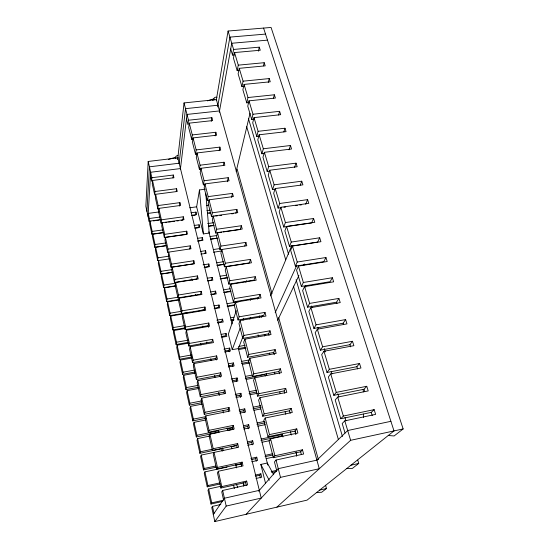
<?xml version="1.0" encoding="UTF-8"?>
<svg xmlns="http://www.w3.org/2000/svg" width="549" height="549" viewBox="0 0 549 549"><rect width="100%" height="100%" fill="white"/><g stroke="black" fill="none" stroke-linecap="round" stroke-linejoin="round"><path stroke-width="0.82" d="M178.288 157.831L148.196 161.454L145.849 206.355L149.163 221.501L150.858 221.268M146.947 211.379L149.417 166.834L179.159 163.211M148.052 216.423L150.639 172.256L180.47 168.57M149.163 221.501L149.349 218.502L148.23 213.396L158.977 211.941M148.196 161.454L151.874 177.711L151.654 181.307L150.433 175.879M160.534 219.6L149.911 221.069L149.726 224.054L151.977 234.341L163.396 232.714M152.498 180.456L152.272 184.032L154.749 195.025L154.996 191.512L152.498 180.456L173.951 177.746L173.299 175.028L151.874 177.711M151.977 234.341L152.183 231.404L149.911 221.069M163.451 232.495L152.752 234.011L152.54 236.928L154.825 247.366L166.326 245.684M154.996 191.512L176.586 188.719L177.245 191.484L155.628 194.298L155.374 197.798L157.899 208.984L159.56 208.757M154.825 247.366L155.051 244.511L152.752 234.011M157.899 208.984L158.174 205.546L155.628 194.298M166.402 245.581L155.635 247.153L155.401 250.001L157.721 260.597L169.408 258.867M158.174 205.546L179.921 202.636L180.594 205.443L158.819 208.38L158.537 211.797L161.104 223.168L162.772 222.935M157.721 260.597L157.975 257.81L155.635 247.153M161.104 223.168L161.406 219.813L158.819 208.38M161.406 219.813L183.311 216.786L183.997 219.648L162.058 222.702L161.749 226.037L164.357 237.6L186.262 234.457L186.763 231.184L164.693 234.334L164.357 237.6M160.665 274.04L160.939 271.33L158.565 260.501L158.304 263.273L160.665 274.04L172.317 272.235M172.455 272.366L161.536 274.054L161.255 276.751L163.65 287.683L175.385 285.823M186.763 231.184L187.463 234.094L165.352 237.264L165.016 240.517L167.671 252.279L190.983 248.786L190.277 245.828L168.035 249.102L167.671 252.279M172.997 177.903L173.299 175.028M177.663 159.615L184.039 102.931L216.388 99.561M163.65 287.683L163.945 285.055L161.536 274.054M175.55 286.084L164.556 287.827L164.254 290.442L166.683 301.559L179.351 299.493M179.104 163.698L185.514 108.654L217.939 105.23M176.25 191.532L176.586 188.719M180.36 169.504L186.996 114.425L219.525 110.925M184.039 102.931L188.492 120.231L187.943 124.678L186.461 118.907M188.492 120.231L211.866 117.678L212.655 120.574L189.247 123.148L188.684 127.588L191.69 139.309L193.365 139.117M166.683 301.559L167.006 299.006L164.556 287.827M171.048 267.226L171.439 264.144L168.708 252.087L168.344 255.251L171.048 267.226L193.282 263.829L193.852 260.734L171.439 264.144M179.475 206.074L179.921 202.636M179.07 299.96L167.623 301.826L167.294 304.359L169.765 315.648L190.174 312.23M193.852 260.734L194.572 263.746L172.125 267.178L171.727 270.245L174.472 282.426L196.878 278.892L197.482 275.9L174.898 279.434L174.472 282.426M191.69 139.309L192.287 134.937L189.247 123.148M192.287 134.937L215.846 132.261L216.649 135.205L193.049 137.916L192.452 142.266L195.513 154.2L197.194 154.001M183.311 216.786L182.838 220.142L181.17 220.375M169.765 315.648L170.115 313.177L167.623 301.826M204.949 307.035L204.276 309.828L181.52 313.637L182.007 310.851L204.949 307.035L205.71 310.212L170.746 316.039L170.389 318.489L172.901 329.956L185.226 327.842M197.482 275.9L198.216 278.961L175.598 282.529L175.165 285.494L177.965 297.894L200.543 294.223L201.181 291.327L178.425 295.005L177.965 297.894M195.513 154.2L196.144 149.925L193.049 137.916M196.144 149.925L219.895 147.111L220.719 150.117L196.926 152.958L196.288 157.213L199.411 169.38L201.106 169.167M172.901 329.956L173.278 327.581L170.746 316.039M199.411 169.38L200.076 165.194L196.926 152.958M185.521 328.487L173.909 330.484L173.532 332.845L176.085 344.504L188.499 342.315M201.181 291.327L201.929 294.449L179.132 298.148L178.672 301.017L181.52 313.637M200.076 165.194L224.026 162.243L224.864 165.304L200.872 168.282L200.193 172.448L203.377 184.841L205.024 184.629M205.408 189.172L199.479 189.947L196.645 206.829L203.391 233.915L209.19 233.078L205.772 193.392M189.741 249.013L190.277 245.828M195.471 215.105L195.979 212.106L190.949 212.792M211.248 121.377L211.866 117.678M216.231 100.337L228.075 31.032L271.076 27.45L403.151 428.941L394.107 435.968L388.267 435.487M203.377 184.841L204.091 180.751L200.872 168.282M217.644 106.904L229.901 37.119L265.517 34.086M176.085 344.504L176.483 342.212L173.909 330.484M204.091 180.751L228.233 177.663L229.084 180.779L204.901 183.901L204.18 187.971L207.419 200.598L209.08 200.378M188.822 343.104L177.135 345.17L176.723 347.442L179.317 359.286L191.821 357.022M219.277 112.284L231.733 43.261L267.48 40.146M194.058 225.488L199.122 224.774L198.587 227.711L196.075 228.068M215.187 135.891L215.846 132.261M234.245 54.921L232.543 55.072L233.586 49.451L228.075 31.032M233.586 49.451L259.293 47.159L260.267 50.24L234.519 52.56L233.469 58.173L237.189 70.677L238.849 70.519M207.419 200.598L208.174 196.611L204.901 183.901M208.174 196.611L232.515 193.372L233.387 196.549L208.997 199.822L208.236 203.789L211.543 216.67L214.055 216.32M197.427 238.348L202.313 237.642L201.758 240.51L197.537 241.128M219.209 150.673L219.895 147.111M179.317 359.286L179.749 357.09L177.135 345.17M185.137 329.661L185.658 326.991L182.735 314.055L182.241 316.814L185.137 329.661L208.071 325.708L208.785 323.025L185.658 326.991M237.189 70.677L238.287 65.146L234.519 52.56M192.184 357.962L180.408 360.096L179.969 362.271L182.604 374.308L195.197 371.968M208.785 323.025L209.56 326.257L186.399 330.251L185.871 332.9L188.822 345.98L211.935 341.876L212.689 339.303L189.378 343.42L188.822 345.98M238.287 65.146L264.213 62.703L265.215 65.853L239.24 68.323L238.129 73.841L241.931 86.605L244.435 86.351M195.245 295.671L195.513 294.388M211.543 216.67L212.339 212.792L208.997 199.822M204.969 253.501L205.552 250.708L200.639 251.442M223.326 165.585L224.026 162.243M212.339 212.792L236.887 209.395L237.772 212.641L213.184 216.059L212.374 219.923L215.743 233.044L221.666 232.193M241.931 86.605L243.083 81.17L239.24 68.323M243.083 81.17L269.243 78.576L270.266 81.787L244.058 84.416L242.891 89.83L246.769 102.869L249.301 102.601M182.604 374.308L183.064 372.208L180.408 360.096M195.142 373.148L183.737 375.269L183.27 377.341L185.946 389.584L198.148 387.258M212.689 339.303L213.479 342.597L190.132 346.742L189.563 349.281L192.569 362.594L215.867 358.339L216.663 355.882L193.166 360.158L192.569 362.594M215.743 233.044L216.587 229.276L213.184 216.059M203.068 264.858L208.84 263.973L208.229 266.697L204.132 267.329M227.313 181.746L228.233 177.663M258.38 51.16L259.293 47.159M246.769 102.869L247.983 97.53L244.058 84.416M216.587 229.276L241.347 225.728L242.246 229.029L217.445 232.611L216.594 236.358L220.025 249.74L246.803 245.746L245.883 242.377L220.918 246.089L220.025 249.74M247.983 97.53L274.376 94.778L275.42 98.058L248.978 100.844L247.75 106.163L251.71 119.476L254.262 119.188M236.173 171.425L250.042 113.266M207.199 278.226L212.182 277.444L211.537 280.093L207.419 280.745M231.554 197.359L232.515 193.372M263.451 65.859L264.213 62.703M251.71 119.476L252.993 114.247L248.978 100.844M185.946 389.584L186.434 387.587L183.737 375.269M252.993 114.247L279.619 111.323L280.683 114.679L254.002 117.63L252.712 122.839L256.76 136.433L259.258 136.145M202.492 327.691L202.897 326.051M198.608 388.5L187.12 390.696L186.626 392.665L189.343 405.114L201.634 402.712M216.663 355.882L217.466 359.238L193.934 363.541L193.33 365.957L196.391 379.524L219.874 375.104L220.712 372.771L197.029 377.204L196.391 379.524M268.248 82.446L269.243 78.576M210.562 291.944L215.579 291.135L214.906 293.701L210.754 294.381M235.878 213.28L236.887 209.395M256.76 136.433L258.105 131.321L254.002 117.63M258.105 131.321L284.979 128.226L286.063 131.65L259.142 134.78L257.783 139.871L261.921 153.775L264.44 153.466M224.397 266.773L225.337 263.239L221.796 249.493L220.89 253.123L224.397 266.773L249.349 262.896L250.516 259.361L225.337 263.239M250.516 259.361L251.456 262.793L226.229 266.711L225.275 270.218L228.851 284.142L254.022 280.093L255.244 276.682L229.846 280.738L228.851 284.142M273.333 98.58L274.376 94.778M189.343 405.114L189.865 403.22L187.12 390.696M206.403 343.599L206.849 341.979M202.128 404.119L190.558 406.384L190.029 408.25L192.802 420.905L206.005 418.263M220.712 372.771L221.528 376.189L197.805 380.656L197.16 382.941L200.282 396.762L223.958 392.185L224.836 389.975L200.955 394.58L200.282 396.762M213.973 305.875L219.024 305.031L218.324 307.522L214.144 308.222M241.347 225.728L240.284 229.503L223.361 231.946M261.921 153.775L263.328 148.779L259.142 134.78M263.328 148.779L290.455 145.506L291.56 149.005L264.392 152.313L262.964 157.282L267.191 171.48L269.731 171.158M278.535 115.05L279.619 111.323M255.244 276.682L256.198 280.189L230.758 284.279L229.75 287.655L233.394 301.861L258.785 297.64L260.068 294.353L234.444 298.594L233.394 301.861M267.191 171.48L268.674 166.615L264.392 152.313M216.828 320.129L222.523 319.154L221.789 321.563L217.582 322.284M244.772 246.034L245.883 242.377M268.674 166.615L296.048 163.156L297.181 166.731L269.751 170.224L268.262 175.069L272.579 189.583L275.063 189.247M192.802 420.905L193.351 419.12L190.558 406.384M283.84 131.877L284.979 128.226M205.717 419.999L194.058 422.339L193.502 424.096L196.316 436.97L217.926 432.53L218.68 430.835L196.899 435.295L196.316 436.97M224.836 389.975L225.666 393.455L201.751 398.094L201.064 400.248L204.249 414.33L228.116 409.581L229.036 407.502L204.962 412.278L204.249 414.33M260.068 294.353L261.043 297.935L235.377 302.204L234.32 305.45L238.04 319.95L263.65 315.538L264.989 312.388L239.138 316.814L238.04 319.95M272.579 189.583L274.129 184.841L269.751 170.224M221.165 334.368L226.085 333.504L225.316 335.823L221.254 336.537M274.129 184.841L301.758 181.191L302.918 184.848L275.234 188.54L273.67 193.248L278.089 208.085L281.431 207.618M289.021 149.781L290.455 145.506M236.283 310.617L228.357 334.101L232.234 349.665L245.41 347.325M245.849 282.268L246.391 280.649M278.089 208.085L279.716 203.487L275.234 188.54M229.262 351.779L228.899 350.317L229.695 348.087L223.923 349.13M294.552 167.321L296.048 163.156M209.361 436.146L197.619 438.569L197.029 440.216L199.891 453.302L221.666 448.725L222.228 451.175M229.036 407.502L229.887 411.05L205.772 415.861L205.045 417.885L208.284 432.228L232.351 427.307L233.318 425.365L209.045 430.32L208.284 432.228M264.989 312.388L265.984 316.046L240.091 320.506L238.973 323.608L242.775 338.404L268.612 333.806L270.005 330.8L243.934 335.418L242.775 338.404M279.716 203.487L307.605 199.637L308.792 203.37L280.841 207.268L279.201 211.832L283.716 227.005L311.599 222.949L313.582 218.495L285.425 222.558L283.716 227.005M232.234 349.665L240.146 328.172M243.077 320.211L243.667 318.619M250.406 300.31L250.996 298.718M300.248 185.137L301.758 181.191M238.369 348.56L243.001 336.599M249.795 319.058L250.413 317.466M257.515 299.13L258.133 297.537M232.906 366.526L232.543 365.037L233.373 362.903L228.384 363.829M313.582 218.495L314.79 222.318L286.578 226.421L284.862 230.841L289.481 246.364L317.624 242.082L319.696 237.786L291.265 242.068L289.481 246.364M270.005 330.8L271.028 334.526L244.902 339.186L243.729 342.144L247.606 357.248L273.67 352.451L275.138 349.596L248.827 354.421L247.606 357.248M199.891 453.302L200.509 451.752L197.619 438.569M237.683 443.571L236.667 445.369L212.401 450.475L213.211 448.711L237.683 443.571L238.568 447.257L201.243 455.08L200.611 456.603L203.528 469.923L216.526 467.124M233.318 425.365L234.183 428.982L209.876 433.971L209.1 435.851L212.401 450.475M305.704 204.228L307.605 199.637M261.578 317.281L262.244 315.702M270.561 295.945L291.855 245.369M319.696 237.786L320.932 241.697L292.452 246.027L290.647 250.289L295.376 266.162L323.786 261.66L325.948 257.522L297.242 262.038L295.376 266.162M236.612 381.521L236.242 380.004L237.106 377.966L231.253 379.078M275.138 349.596L276.174 353.405L249.816 358.264L248.587 361.064L252.54 376.49L278.844 371.488L280.374 368.791L253.823 373.821L252.54 376.49M264.563 335.988L265.27 334.437M275.179 312.717L296.762 265.393M203.528 469.923L204.18 468.496L201.243 455.08M325.948 257.522L327.218 261.53L298.457 266.087L296.57 270.177L301.401 286.434L330.093 281.699L332.351 277.725L303.364 282.474L301.401 286.434M240.572 397.524L240.002 395.218L240.908 393.283L235.233 394.388M227.066 467.082L204.928 471.879L204.262 473.286L207.227 486.839L220.327 483.944M277.684 320.287L298.903 275.536M303.659 265.51L304.393 263.966M332.351 277.725L333.648 281.822L304.606 286.626L302.629 290.545L307.577 307.179L336.551 302.197L338.905 298.409L340.236 302.602L310.899 307.653L308.833 311.386L313.904 328.419L343.159 323.189L345.616 319.587L346.975 323.883L317.349 329.194L315.188 332.728L320.376 350.18L349.926 344.683L352.485 341.279L353.885 345.678L323.958 351.264L321.693 354.592L327.012 372.476L356.864 366.698L359.533 363.507L360.961 368.015L330.731 373.883L328.357 376.998L333.813 395.321L363.966 389.262L366.753 386.283L368.214 390.909L337.676 397.071L335.192 399.96L340.785 418.743L371.248 412.381L374.15 409.636L375.653 414.378L344.799 420.857L342.199 423.499L345.047 433.072M244.216 412.251L243.825 410.686L244.765 408.854L239.055 409.993M207.227 486.839L207.92 485.529L204.928 471.879M216.601 469.079L217.452 467.46L214.048 452.431L213.238 454.167L216.601 469.079L241.066 463.781L242.136 462.134L243.035 465.888L218.31 471.255L217.452 472.84L220.883 488.04L245.554 482.55L246.673 481.061L247.592 484.891L222.654 490.456L221.748 491.877L223.484 499.59M257.584 396.145L258.929 393.64L254.839 377.746L253.542 380.388L257.584 396.145L284.121 390.929L285.72 388.39L286.804 392.363L259.965 397.654L258.606 400.125L262.738 416.224L289.515 410.782L291.183 408.415L292.288 412.477L265.208 417.995L263.781 420.287L268.001 436.736L295.019 431.068L296.762 428.879L297.894 433.031L270.561 438.781L269.065 440.895L273.375 457.701L300.653 451.793L302.472 449.796L303.624 454.037L276.037 460.035L274.466 461.949L276.662 470.493M221.069 486.222L208.675 488.974L207.975 490.257L210.994 504.044L222.544 501.429M307.577 307.179L309.629 303.405L304.606 286.626M248.306 428.796L247.716 426.415L248.69 424.686L243.756 425.701M313.904 328.419L316.052 324.843L310.899 307.653M262.738 416.224L264.151 413.891L259.965 397.654M210.994 504.044L211.722 502.87L208.675 488.974M220.883 488.04L221.782 486.586L218.31 471.255M247.558 443.269L251.668 442.405L252.684 440.792L253.494 444.045L247.688 445.273M220.815 504.483L212.49 506.377L211.756 507.523L214.824 521.55L307.063 500.132L394.01 430.917L263.575 28.074M320.376 350.18L322.627 346.803L352.485 341.279M213.287 514.509L224.417 498.231L259.334 490.346M268.001 436.736L269.484 434.588L296.762 428.879M251.552 459.568L255.69 458.669L256.747 457.173L257.57 460.481L251.717 461.75M214.824 521.55L226.195 506.075L261.228 498.08L177.855 157.886M327.012 372.476L329.366 369.312L359.533 363.507M283.003 436.97L282.364 434.554L281.129 436.208L260.947 440.456M273.375 457.701L274.932 455.752L302.472 449.796M255.608 476.141L259.78 475.214L260.878 473.835L261.715 477.205L256.04 478.46M333.813 395.321L336.276 392.391L366.753 386.283M258.579 491.211L278.261 468.661L316.897 460.144M246.158 514.276L280.505 477.369L319.285 468.716L216.361 99.575M340.785 418.743L343.358 416.053L374.15 409.636M316.348 460.673L347.695 430.526L390.902 421.316M276.895 507.139L350.626 440.312L403.151 428.941M325.557 485.22L326.483 488.521L321.666 492.261L316.643 492.508M357.763 460.165L358.744 463.452L352.307 468.455L346.865 468.441M207.426 100.858L213.836 98.841L214.096 99.781L212.49 100.289M168.337 159.464L175.563 157.227L175.776 158.112M319.683 490.085L326.483 488.521M211.722 502.87L223.361 500.235M350.941 465.202L358.744 463.452M221.782 486.586L246.673 481.061M207.92 485.529L219.47 482.983M255.216 475.091L260.878 473.835M271.192 471.557L276.971 470.287M271.652 472.593L276.566 471.502M265.538 483.333L260.83 464.433L267.294 463.02L273.725 474.768M235.837 465.188L241.69 463.919M266.183 458.621L273.567 457.022M204.18 468.496L215.647 466.026M250.907 458.429L256.747 457.173M265.345 455.32L272.723 453.735M265.037 456.651L273.169 454.901M217.452 467.46L242.136 462.134M262.045 442.24L270.183 440.524M200.509 451.752L211.887 449.363M247.716 441.835L252.684 440.792M261.221 439.001L282.364 434.554M231.115 446.735L236.873 445.52M243.722 429.071L249.486 427.884L248.69 424.686M257.975 426.141L265.249 424.638M227.313 429.071L233.071 427.891M257.165 422.95L264.728 421.406M227.313 430.601L233.023 429.428M243.632 427.252L247.716 426.415M256.959 424.514L265.297 422.805M264.151 413.891L291.183 408.415M239.824 413.15L245.547 411.997L244.765 408.854M253.974 410.309L260.651 408.964M193.351 419.12L205.827 416.629M253.178 407.173L260.686 405.677M239.776 411.496L243.825 410.686M253.007 408.847L261.283 407.193M235.823 396.035L240.002 395.218M249.116 393.441L256.513 392M235.988 397.49L241.67 396.378L240.908 393.283M250.042 394.738L257.502 393.276M258.929 393.64L285.72 388.39M189.865 403.22L201.421 400.969M249.26 391.657L256.712 390.209M232.09 380.8L236.242 380.004M245.293 378.282L264.879 374.555L265.277 376.051M232.831 381.974L237.861 381.013L237.106 377.966M246.172 379.428L281.431 372.675L280.374 368.791M186.434 387.587L197.908 385.412M245.403 376.394L251.984 375.145M183.064 372.208L194.449 370.101M241.608 361.379L249.774 359.87M228.418 365.806L232.543 365.037M241.533 363.369L248.827 362.017M228.288 366.979L234.114 365.895L233.373 362.903M242.363 364.364L249.72 362.999M179.749 357.09L191.505 354.97M238.691 346.467L245.177 345.294M224.802 351.058L228.899 350.317M224.644 352.081L230.429 351.031L229.695 348.087M238.616 349.548L245.925 348.224M221.878 337.271L226.799 336.4L226.085 333.504M316.052 324.843L345.616 319.587M176.483 342.212L188.156 340.16M173.278 327.581L184.869 325.598M230.594 317.775L233.922 317.205M230.628 320.046L233.936 319.477M217.528 322.99L223.23 322.009L222.523 319.154M231.307 320.616L233.812 320.191M309.629 303.405L338.905 298.409M170.115 313.177L181.623 311.262M227.032 303.7L239.446 301.634M199.102 310.741L204.111 309.897M227.101 306.054L234.492 304.819M214.659 308.689L219.717 307.838L219.024 305.031M227.739 306.5L234.368 305.388M223.621 292.288L230.971 291.087M211.235 294.717L216.258 293.893L215.579 291.135M224.232 292.596L230.813 291.526M167.006 299.006L178.439 297.153M223.532 289.845L230.106 288.774M163.945 285.055L175.769 283.188M220.087 276.195L226.613 275.166M220.231 278.714L227.849 277.506M207.865 280.951L212.854 280.162L212.182 277.444M220.767 278.906L227.307 277.869M216.862 265.359L224.431 264.193M204.551 267.411L209.505 266.649L208.84 263.973M217.363 265.435L224.143 264.385M160.939 271.33L171.837 269.655M216.69 262.765L223.464 261.722M157.975 257.81L168.804 256.198M213.348 249.541L220.074 248.532M200.9 254.112L206.204 253.343L205.552 250.708M213.547 252.211L221.892 250.962M198.065 240.956L202.958 240.236L202.313 237.642M210.713 239.103L217.404 238.129M211.104 239.144L216.917 238.293M155.051 244.511L165.812 242.946M210.061 236.516L216.738 235.548M194.689 228.055L199.754 227.334L199.122 224.774M208.291 226.119L214.11 225.296M208.709 226.277L213.65 225.57M152.183 231.404L162.861 229.901M207.646 223.573L213.451 222.75M165.283 222.585L166.958 222.359M168.625 222.125L171.137 221.775M172.805 221.542L174.479 221.309M176.991 220.959L178.658 220.725M215.736 216.086L217.418 215.853M219.929 215.503L221.611 215.27M231.685 213.863L233.359 213.63M283.943 207.268L285.617 207.035M295.664 205.635L297.338 205.401M299.85 205.045L301.518 204.811M149.349 218.502L159.958 217.047M206.918 210.603L210.219 210.15M191.567 215.318L196.604 214.625L195.979 212.106M207.563 213.108L210.864 212.655M153.391 220.918L155.086 220.684M156.774 220.451L159.313 220.101M192.98 215.448L194.641 215.222M208.798 213.266L210.439 213.039M189.776 207.762L196.487 206.849M206.486 205.491L208.963 205.154M260.83 464.433L269.271 480.327M243.104 482.763L244.195 485.083M236.338 484.273L237.758 487.375M336.551 302.197L336.99 303.583M343.159 323.189L343.605 324.61M349.926 344.683L350.612 346.865M356.864 366.698L357.564 368.935M363.966 389.262L364.687 391.547M371.248 412.381L372.229 415.511M305.333 285.453L305.827 287.093M311.489 305.958L311.983 307.598M317.892 327.286L318.379 328.926M324.287 348.608L325.269 351.895M331.177 371.577L331.919 374.041M337.827 393.729L338.808 397.009M344.964 417.514L345.945 420.795M280.841 207.268L285.425 222.558M286.578 226.421L291.265 242.068M292.452 246.027L297.242 262.038M298.457 266.087L303.364 282.474M317.349 329.194L322.627 346.803M323.958 351.264L329.366 369.312M330.731 373.883L336.276 392.391M337.676 397.071L343.358 416.053M344.799 420.857L350.626 440.312M230.71 48.923L232.543 55.072M248.512 118.831L288.561 254.256M296.089 279.702L342.446 436.469M246.693 126.709L285.706 259.787M293.413 286.077L338.438 439.694M237.161 169.147L272.016 293.763M278.707 317.693L318.406 459.637M268.612 333.806L269.01 335.288M273.67 352.451L274.287 354.716M278.844 371.488L279.468 373.8M284.121 390.929L284.759 393.29M289.515 410.782L290.167 413.198M295.019 431.068L295.911 434.355M300.653 451.793L301.408 454.593M259.279 315.847L259.725 317.5M269.305 353.089L269.744 354.743M274.425 372.126L274.871 373.78M279.77 391.986L280.216 393.64M285.109 411.846L285.782 414.33M290.455 431.713L291.347 435.021M296.021 452.403L296.693 454.881M258.092 334.808L258.524 336.427M266.155 373.245L266.752 375.502M217.445 232.611L220.918 246.089M226.229 266.711L229.846 280.738M230.758 284.279L234.444 298.594M235.377 302.204L239.138 316.814M240.091 320.506L243.934 335.418M244.902 339.186L248.827 354.421M249.816 358.264L253.823 373.821M265.208 417.995L269.484 434.588M270.561 438.781L274.932 455.752M276.037 460.035L280.505 477.369M208.86 231.774L232.145 323.931M238.232 348.004L267.809 465.051M251.668 442.405L252.266 444.827M255.69 458.669L256.301 461.133M259.78 475.214L260.439 477.891M208.071 325.708L208.455 327.314M215.867 358.339L216.265 360.007M219.874 375.104L220.362 377.142M223.958 392.185L224.287 393.564M228.116 409.581L228.617 411.695M232.351 427.307L232.865 429.455M236.667 445.369L237.195 447.565M241.066 463.781L241.601 466.019M245.554 482.55L246.281 485.591M191.834 278.823L192.253 280.587M210.713 358.765L211.104 360.439M214.645 375.427L215.043 377.094M218.66 392.439L219.367 395.417M222.908 410.405L223.498 412.903M227.032 427.897L227.622 430.395M231.362 446.213L231.953 448.718M235.686 464.536L236.475 467.872M200.591 343.297L200.975 344.957M233.593 485.234L234.368 488.569M218.68 430.835L219.058 432.454M222.647 447.963L223.217 450.441M162.058 222.702L164.693 234.334M165.352 237.264L168.035 249.102M172.125 267.178L174.898 279.434M175.598 282.529L178.425 295.005M179.132 298.148L182.007 310.851M186.399 330.251L189.378 343.42M190.132 346.742L193.166 360.158M193.934 363.541L197.029 377.204M197.805 380.656L200.955 394.58M201.751 398.094L204.962 412.278M205.772 415.861L209.045 430.32M209.876 433.971L213.211 448.711M222.654 490.456L226.195 506.075M194.058 422.339L196.899 435.295M212.49 506.377L214.035 513.411M199.479 189.947L203.391 233.915M243.447 482.832L243.715 486.201M295.307 431.548L295.424 434.108M296.288 451.985L296.494 456.24M363.253 389.344L363.28 391.904M363.513 414.063L363.548 417.473M214.179 99.794A2.368 1.867 12.4 0 1 214.446 97.736A2.368 1.867 12.4 0 1 216.944 97.331M175.852 158.119A2.155 1.777 9.3 0 1 177.897 155.648"/></g></svg>
